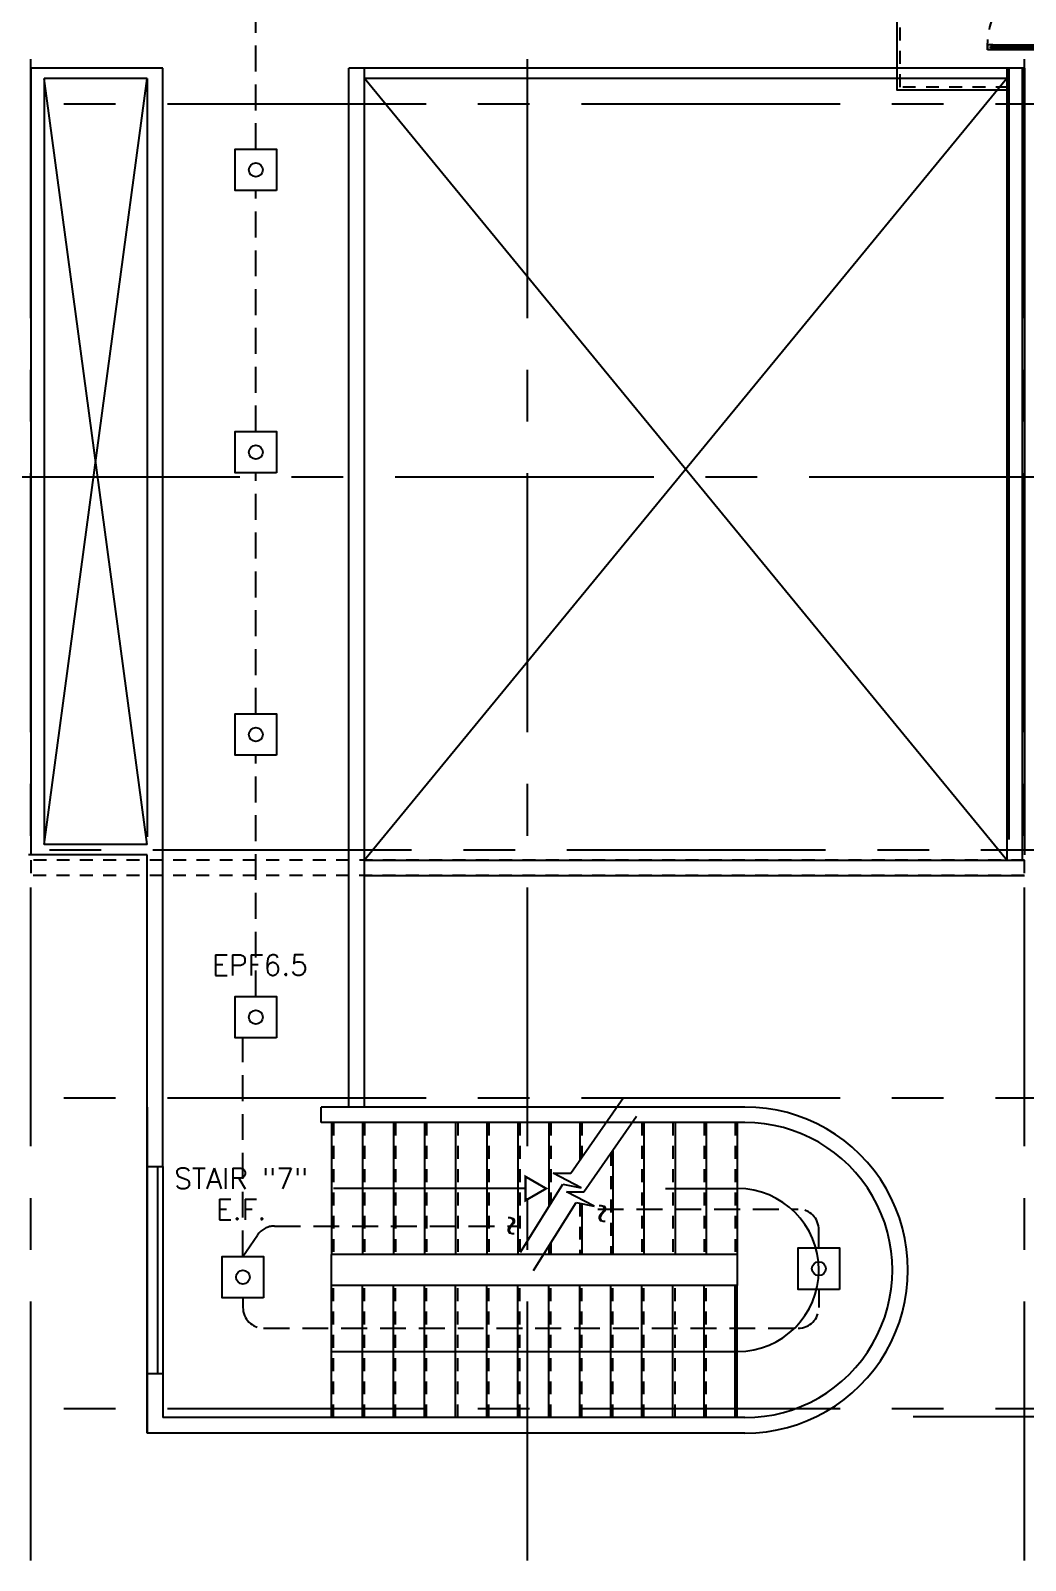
# Model space of a CAD drawing. Extents: x -0.3 to 93.5, y -1.1 to 78.4.
# Drawn here: x 41.01 to 50.62, y -1.11 to 13.66 of the extents above; entities that cross this region are included whole.
import ezdxf
from ezdxf.enums import TextEntityAlignment as Align

# ---------------------------------------------------------------- set-up
doc = ezdxf.new("R2010")
doc.units = 0
doc.header["$MEASUREMENT"] = 0
doc.header["$PDMODE"] = 34
for name, pattern in [('CENTERX2', [4, 2.5, -0.5, 0.5, -0.5]), ('HIDDEN', [0.375, 0.25, -0.125]), ('HIDDEN2', [0.1875, 0.125, -0.0625])]:
    doc.linetypes.add(name, pattern=pattern)
doc.layers.get('0').update_dxf_attribs({"linetype": 'CONTINUOUS'})
doc.layers.get('DEFPOINTS').update_dxf_attribs({"linetype": 'CONTINUOUS'})
for name, color, linetype in [('AX-DIM', 11, 'CONTINUOUS'), ('AXES', 11, 'CENTERX2'), ('DOOR', 7, 'CONTINUOUS'), ('E-HLINE', 2, 'HIDDEN'), ('E-LITE', 4, 'CONTINUOUS'), ('E-TEXT', 4, 'CONTINUOUS'), ('Locker', 11, 'CONTINUOUS'), ('RM-NAME', 11, 'CONTINUOUS'), ('ROOF', 11, 'CONTINUOUS'), ('SHAFT', 11, 'CONTINUOUS'), ('STR', 11, 'CONTINUOUS'), ('WALL', 11, 'CONTINUOUS'), ('WIN', 11, 'CONTINUOUS')]:
    doc.layers.add(name, color=color, linetype=linetype)
doc.styles.add('ROMANS', font='ROMANS.shx', dxfattribs={"width": 0.6})
doc.dimstyles.new('STANDARD in', dxfattribs={"dimtxt": 0.24, "dimasz": 0.1, "dimexe": 0.07, "dimexo": 0.05, "dimgap": 0.05, "dimtad": 1, "dimdec": 0, "dimlfac": 1000, "dimzin": 0, "dimdsep": 46, "dimtxsty": 'ROMANS', "dimblk": 'ARCHTICK', "dimcen": 0.05, "dimdle": 0.05, "dimclrd": 7, "dimclre": 7, "dimclrt": 2, "dimadec": 0, "dimazin": 0, "dimtfac": 1, "dimtdec": 0, "dimtmove": 2, "dimatfit": 3, "dimldrblk": 'ARCHTICK', "dimfxl": 0, "dimtolj": 1, "dimtzin": 0, "dimarcsym": 0})

# ---------------------------------------------------------------- blocks, each defined once
blk = doc.blocks.new('_ARCHTICK')
at = {"color": 0, "linetype": 'ByBlock', "const_width": 0.15}
blk.add_lwpolyline([(-0.5, -0.5), (0.5, 0.5)], dxfattribs=at)
blk = doc.blocks.new('*D141')
at = {"layer": 'AX-DIM', "color": 7, "lineweight": -2, "ltscale": 0.3}
for p, q in [((91.482, 5.5), (92.202, 5.5)), ((92.132, 5.55), (92.132, 0.225)), ((49.537, 0.275), (92.202, 0.275))]:
    blk.add_line(p, q, dxfattribs=at)
at = {"layer": 'DEFPOINTS', "color": 0, "ltscale": 0.3}
for p in [(91.432, 5.5), (49.487, 0.275), (92.132, 0.275)]:
    blk.add_point(p, dxfattribs=at)
at = {"layer": 'AX-DIM', "color": 7, "lineweight": -2, "ltscale": 0.3, "xscale": 0.1, "yscale": 0.1, "zscale": 0.1}
for p, rotation in [((92.132, 5.5), 90), ((92.132, 0.275), 270)]:
    blk.add_blockref('_ARCHTICK', p, dxfattribs=dict(at, rotation=rotation))
at = {"layer": 'AX-DIM', "color": 2, "ltscale": 0.3, "insert": (91.962, 2.887), "char_height": 0.24, "attachment_point": 5, "rotation": 90, "style": 'ROMANS'}
blk.add_mtext('\\A1;5225', dxfattribs=at)
blk = doc.blocks.new('A$C272A55A0')
at = {"layer": 'DOOR', "color": 0, "linetype": 'ByBlock'}
for p, q in [((0, 900), (0, 1050)), ((50, 1050), (0, 1050)), ((50, 950), (50, 1050)), ((1750, 950), (1750, 1050)), ((1750, 1050), (1800, 1050)), ((1800, 1050), (1800, 900)), ((0, 900), (25, 900)), ((25, 950), (50, 950)), ((25, 900), (25, 950)), ((75, 900), (25, 900)), ((25, 850), (25, 900)), ((75, 900), (75, 850)), ((1725, 900), (1775, 900)), ((1725, 900), (1725, 850)), ((1775, 950), (1750, 950)), ((1775, 900), (1775, 950)), ((1800, 900), (1775, 900)), ((1775, 850), (1775, 900)), ((42, 850), (25, 850)), ((58, 870), (42, 870)), ((42, 870), (42, 850)), ((58, 850), (58, 870)), ((75, 850), (58, 850)), ((1725, 850), (1742, 850)), ((1742, 870), (1758, 870)), ((1742, 850), (1742, 870)), ((1758, 870), (1758, 850)), ((1758, 850), (1775, 850)), ((1718, 160), (1709, 160)), ((1709, 95), (1709, 160)), ((1725, 173), (1718, 173)), ((1718, 173), (1718, 83)), ((1718, 95), (1718, 160)), ((1775, 173), (1782, 173)), ((1782, 173), (1782, 83)), ((1782, 160), (1791, 160)), ((1782, 95), (1782, 160)), ((1791, 95), (1791, 160)), ((25, 50), (42, 50)), ((25, 50), (25, 0)), ((25, 0), (75, 0)), ((75, 0), (25, 0)), ((42, 50), (42, 30)), ((42, 30), (58, 30)), ((58, 50), (75, 50)), ((58, 50), (58, 30)), ((75, 50), (75, 0)), ((1718, 95), (1709, 95)), ((1725, 83), (1718, 83)), ((1742, 50), (1725, 50)), ((1725, 50), (1725, 0)), ((1775, 0), (1725, 0)), ((1725, 0), (1775, 0)), ((1742, 50), (1742, 30)), ((1758, 30), (1742, 30)), ((1775, 50), (1758, 50)), ((1758, 50), (1758, 30)), ((1775, 83), (1782, 83)), ((1775, 50), (1775, 0)), ((1782, 95), (1791, 95))]:
    blk.add_line(p, q, dxfattribs=at)
at = {"layer": 'DOOR', "color": 9, "linetype": 'ByBlock'}
for p, q in [((50, 1050), (0, 1010)), ((50, 1050), (0, 937)), ((50, 1050), (37, 950)), ((1750, 1050), (1800, 1010)), ((1750, 1050), (1800, 937)), ((1750, 1050), (1763, 950))]:
    blk.add_line(p, q, dxfattribs=at)
at = {"layer": 'DOOR', "linetype": 'ByBlock'}
for p, q in [((25, 850), (25, 50)), ((42, 850), (42, 50)), ((58, 850), (58, 50)), ((75, 50), (75, 850)), ((1725, 50), (1725, 850)), ((1742, 850), (1742, 50)), ((1758, 850), (1758, 50)), ((1775, 850), (1775, 50))]:
    blk.add_line(p, q, dxfattribs=at)
at = {"layer": 'DOOR', "color": 0, "linetype": 'ByBlock'}
for centre in [(1676, 128), (1824, 128)]:
    blk.add_circle(centre, 32.4, dxfattribs=at)
at = {"layer": 'DOOR', "color": 9, "linetype": 'ByBlock'}
for centre, radius, start, end in [((50, 1050), 34.4, 180, 270), ((50, 1050), 14.4, 180, 270), ((1750, 1050), 14.4, 270, 0), ((1750, 1050), 34.4, 270, 0), ((50, 1050), 54.4, 203.2074, 270), ((50, 1050), 74.4, 227.7764, 270), ((50, 1050), 94.4, 238.0182, 270), ((50, 1050), 114, 244.0838, 257.3774), ((50, 1050), 134, 248.1598, 259.28), ((50, 1050), 154, 251.1053, 256.2858), ((1750, 1050), 54.4, 270, 336.7926), ((1750, 1050), 74.4, 270, 312.2236), ((1750, 1050), 94.4, 270, 301.9818), ((1750, 1050), 114, 282.6226, 295.9162), ((1750, 1050), 134, 280.72, 291.8402), ((1750, 1050), 154, 283.7142, 288.8947)]:
    blk.add_arc(centre, radius, start, end, dxfattribs=at)
at = {"layer": 'DOOR', "linetype": 'HIDDEN', "ltscale": 0.5}
for centre, start, end in [((50, 851), 268.3174, 3.2965), ((1750, 851), 176.7035, 271.6826)]:
    blk.add_arc(centre, 851, start, end, dxfattribs=at)
at = {"layer": 'WALL', "linetype": 'ByBlock'}
blk.add_line((1800, 900), (1800, 1050), dxfattribs=at)

msp = doc.modelspace()

# ---------------------------------------------------------------- linework, layer by layer
for p, q in [((46.2308, 2.6249), (46.7385, 3.3562)), ((46.3576, 2.4466), (46.8653, 3.1779)), ((45.7448, 1.8643), (46.154, 2.5195)), ((46.0605, 2.6249), (46.2308, 2.6249)), ((46.3294, 2.4844), (46.0605, 2.6249)), ((46.154, 2.5195), (46.3294, 2.4844)), ((46.4561, 2.3062), (46.1873, 2.4466)), ((46.1873, 2.4466), (46.3576, 2.4466)), ((45.8716, 1.686), (46.2808, 2.3413)), ((46.2808, 2.3413), (46.4561, 2.3062))]:
    msp.add_line(p, q)
at = {"layer": 'AXES'}
for p, q in [((45.8124, -1.1143), (45.8124, 77.6984)), ((41.0124, -1.1143), (41.0124, 77.3484)), ((50.6124, -1.1143), (50.6124, 77.3484)), ((92.8324, 12.95), (40.7424, 12.95)), ((83.0324, 9.35), (40.7424, 9.35)), ((22.1924, 5.75), (92.8324, 5.75)), ((92.8324, 3.35), (40.7424, 3.35)), ((92.8324, 0.35), (40.7424, 0.35))]:
    msp.add_line(p, q, dxfattribs=at)
at = {"layer": 'E-HLINE', "color": 4}
for p, q in [((43.1874, 12.5164), (43.1874, 14.0576)), ((43.1874, 9.7894), (43.1874, 12.1164)), ((43.1874, 7.0625), (43.1874, 9.3894)), ((43.1874, 4.3328), (43.1874, 6.6625)), ((43.0624, 1.822), (43.0624, 3.9328)), ((46.4903, 2.2785), (48.4274, 2.2785)), ((43.368, 2.1152), (45.7176, 2.1152)), ((48.6274, 1.9037), (48.6274, 2.0785)), ((43.0624, 1.822), (43.2028, 2.0279)), ((48.6274, 1.5037), (48.6274, 1.3288)), ((43.0624, 1.422), (43.0624, 1.3288)), ((43.2624, 1.1288), (48.4274, 1.1288))]:
    msp.add_line(p, q, dxfattribs=at)
for centre, start, end in [((48.4274, 2.0785), 0, 90), ((43.368, 1.9152), 90, 145.69865), ((43.2624, 1.3288), 180, 270), ((48.4274, 1.3288), 270, 0)]:
    msp.add_arc(centre, 0.2, start, end, dxfattribs=at)
at = {"layer": 'E-LITE'}
for points in [[(43.3874, 12.1164), (42.9874, 12.1164), (42.9874, 12.5164), (43.3874, 12.5164)], [(43.3874, 9.3894), (42.9874, 9.3894), (42.9874, 9.7894), (43.3874, 9.7894)], [(43.3874, 6.6625), (42.9874, 6.6625), (42.9874, 7.0625), (43.3874, 7.0625)], [(43.3874, 3.9328), (42.9874, 3.9328), (42.9874, 4.3328), (43.3874, 4.3328)], [(43.2624, 1.422), (42.8624, 1.422), (42.8624, 1.822), (43.2624, 1.822)], [(48.8274, 1.5037), (48.4274, 1.5037), (48.4274, 1.9037), (48.8274, 1.9037)]]:
    msp.add_lwpolyline(points, close=True, dxfattribs=at)
for centre in [(43.1874, 12.3164), (43.1874, 9.5894), (43.1874, 6.8625), (43.1874, 4.1328), (43.0624, 1.622), (48.6274, 1.7037)]:
    msp.add_circle(centre, 0.0667, dxfattribs=at)
at = {"layer": 'Locker', "color": 0, "linetype": 'ByBlock', "ltscale": 0.3}
msp.add_line((42.1374, 13.2), (42.1374, 5.8732), dxfattribs=at)
at = {"layer": 'ROOF'}
for p, q in [((41.0124, 13.3), (41.0124, 5.7)), ((42.2874, 13.3), (41.0124, 13.3)), ((42.2874, 2.69), (42.2874, 13.3)), ((50.6124, 13.3), (44.0874, 13.3)), ((44.0874, 3.265), (44.0874, 13.3)), ((44.2374, 3.265), (44.2374, 13.3)), ((50.4424, 13.3), (50.4424, 5.65)), ((50.4624, 13.3), (50.4624, 5.85)), ((50.6124, 13.3), (50.4624, 13.3)), ((50.5924, 13.3), (50.5924, 5.65)), ((50.6124, 13.3), (50.6124, 5.7)), ((42.1374, 13.2), (41.1424, 13.2)), ((41.1424, 13.2), (41.1424, 5.8)), ((50.4424, 13.2), (44.2374, 13.2)), ((42.1374, 5.8), (41.1424, 5.8)), ((42.1374, 5.7), (40.9924, 5.7)), ((42.1374, 3.265), (42.1374, 5.7)), ((44.2374, 5.65), (50.6115, 5.65)), ((44.2374, 5.5), (50.6124, 5.5)), ((47.8376, 1.84), (43.9176, 1.84)), ((43.9176, 1.54), (43.9176, 1.84)), ((46.0176, 1.9198), (46.0176, 1.84)), ((46.0176, 1.9198), (46.0176, 1.84)), ((47.8376, 1.84), (47.8376, 1.54)), ((47.8376, 1.54), (43.9176, 1.54))]:
    msp.add_line(p, q, dxfattribs=at)
at = {"layer": 'SHAFT'}
for p, q in [((42.1374, 5.8), (41.1424, 13.2)), ((41.1424, 5.8), (42.1374, 13.2)), ((50.4424, 13.2), (44.2374, 5.65)), ((50.4424, 5.65), (44.2374, 13.2))]:
    msp.add_line(p, q, dxfattribs=at)
at = {"layer": 'STR', "linetype": 'HIDDEN2'}
for p, q in [((41.0124, 5.65), (41.0124, 5.5)), ((50.6132, 5.65), (41.0132, 5.65)), ((50.6122, 5.65), (50.6122, 5.5)), ((50.6122, 5.5), (41.0132, 5.5)), ((43.9376, 3.115), (43.9376, 1.84)), ((44.2376, 3.115), (44.2376, 1.84)), ((44.5376, 3.115), (44.5376, 1.84)), ((44.8376, 3.115), (44.8376, 1.84)), ((45.1376, 3.115), (45.1376, 1.84)), ((45.4376, 3.115), (45.4376, 1.84)), ((45.7376, 3.115), (45.7376, 1.84)), ((46.0376, 3.115), (46.0376, 2.3331)), ((46.3376, 3.115), (46.3376, 2.7786)), ((46.9176, 3.115), (46.9176, 1.84)), ((47.2176, 3.115), (47.2176, 1.84)), ((47.5176, 3.115), (47.5176, 1.84)), ((47.8176, 3.115), (47.8176, 1.84)), ((46.6176, 2.8211), (46.6176, 1.84)), ((46.3176, 2.3339), (46.3176, 1.84)), ((46.0376, 1.9518), (46.0376, 1.84)), ((43.9376, 0.265), (43.9376, 1.54)), ((44.2376, 0.265), (44.2376, 1.54)), ((44.5376, 0.265), (44.5376, 1.54)), ((44.8376, 0.265), (44.8376, 1.54)), ((45.1376, 0.265), (45.1376, 1.54)), ((45.4376, 0.265), (45.4376, 1.54)), ((45.7376, 0.265), (45.7376, 1.54)), ((46.0376, 0.265), (46.0376, 1.54)), ((46.3376, 0.265), (46.3376, 1.54)), ((46.6376, 0.265), (46.6376, 1.54)), ((46.9376, 0.265), (46.9376, 1.54)), ((47.2376, 0.265), (47.2376, 1.54)), ((47.5376, 0.265), (47.5376, 1.54)), ((47.8176, 0.265), (47.8176, 1.54)), ((47.8376, 0.265), (47.8376, 1.54))]:
    msp.add_line(p, q, dxfattribs=at)
at = {"layer": 'STR'}
for p, q in [((43.9176, 3.115), (43.9176, 1.84)), ((44.2176, 3.115), (44.2176, 1.84)), ((44.5176, 3.115), (44.5176, 1.84)), ((44.8176, 3.115), (44.8176, 1.84)), ((45.1176, 3.115), (45.1176, 1.84)), ((45.4176, 3.115), (45.4176, 1.84)), ((45.7176, 3.115), (45.7176, 1.84)), ((46.0176, 3.115), (46.0176, 2.301)), ((46.3176, 3.115), (46.3176, 2.7498)), ((46.9376, 3.115), (46.9376, 1.84)), ((47.2376, 3.115), (47.2376, 1.84)), ((47.5376, 3.115), (47.5376, 1.84)), ((47.8376, 3.115), (47.8376, 1.84)), ((46.6376, 2.8499), (46.6376, 1.84)), ((45.7925, 2.4775), (43.9376, 2.4775)), ((47.1444, 2.4775), (47.84, 2.4775)), ((46.3376, 2.3299), (46.3376, 1.84)), ((46.0376, 1.9518), (46.0376, 1.84)), ((43.9176, 0.265), (43.9176, 1.54)), ((44.2176, 0.265), (44.2176, 1.54)), ((44.5176, 0.265), (44.5176, 1.54)), ((44.8176, 0.265), (44.8176, 1.54)), ((45.1176, 0.265), (45.1176, 1.54)), ((45.4176, 0.265), (45.4176, 1.54)), ((45.7176, 0.265), (45.7176, 1.54)), ((46.0176, 0.265), (46.0176, 1.54)), ((46.3176, 0.265), (46.3176, 1.54)), ((46.6176, 0.265), (46.6176, 1.54)), ((46.9176, 0.265), (46.9176, 1.54)), ((47.2176, 0.265), (47.2176, 1.54)), ((47.5176, 0.265), (47.5176, 1.54)), ((47.8176, 0.265), (47.8176, 1.54)), ((47.8376, 0.265), (47.8376, 1.54)), ((43.9176, 0.9025), (47.84, 0.9025))]:
    msp.add_line(p, q, dxfattribs=at)
msp.add_lwpolyline([(50.4624, 13.0859), (49.3824, 13.0859), (49.3824, 15.7209), (50.4624, 15.7209)], dxfattribs=at)
at = {"layer": 'STR', "linetype": 'HIDDEN2'}
msp.add_lwpolyline([(50.4624, 13.1159), (49.4124, 13.1159), (49.4124, 15.6909), (50.4624, 15.6909)], dxfattribs=at)
at = {"layer": 'STR', "const_width": 0.0215}
msp.add_lwpolyline([(45.7925, 2.362), (45.7925, 2.593), (45.9925, 2.4775)], close=True, dxfattribs=at)
at = {"layer": 'STR'}
msp.add_arc((47.84, 1.69), 0.7875, 270, 90, dxfattribs=at)
at = {"layer": 'WALL'}
for p, q in [((42.1374, 3.265), (42.1374, 2.69)), ((42.1374, 0.115), (42.1374, 3.265)), ((47.9129, 3.265), (43.8176, 3.265)), ((43.8176, 3.115), (43.8176, 3.265)), ((47.9129, 3.115), (43.8176, 3.115)), ((42.1374, 2.69), (42.2874, 2.69)), ((42.1374, 0.69), (42.2874, 0.69)), ((42.1374, 0.69), (42.1374, 0.115)), ((42.2874, 0.69), (42.2874, 0.265)), ((47.9129, 0.265), (42.2874, 0.265)), ((47.9129, 0.115), (42.1374, 0.115))]:
    msp.add_line(p, q, dxfattribs=at)
for radius in [1.575, 1.425]:
    msp.add_arc((47.9129, 1.69), radius, 269.99997, 90, dxfattribs=at)
at = {"layer": 'WIN'}
for p, q in [((42.1374, 2.69), (42.1374, 0.69)), ((42.2374, 2.69), (42.2374, 0.69)), ((42.2874, 2.69), (42.2874, 0.69))]:
    msp.add_line(p, q, dxfattribs=at)

# ---------------------------------------------------------------- block references
at = {"layer": 'DOOR', "color": 0, "linetype": 'ByBlock', "xscale": -0.000999999996565748, "yscale": 0.000999999996565748, "zscale": 0.001, "rotation": 270}
msp.add_blockref('A$C272A55A0', (50.257, 13.45), dxfattribs=at)

# ---------------------------------------------------------------- texts
at = {"layer": 'E-TEXT', "color": 4, "style": 'ROMANS'}
msp.add_text('EPF6.5', height=0.2, dxfattribs=at).set_placement((42.7644, 4.5355))
for p in [(46.4474, 2.341), (45.5682, 2.2223)]:
    msp.add_text('~', height=0.2, rotation=270, dxfattribs=at).set_placement(p)
at = {"layer": 'RM-NAME', "style": 'ROMANS'}
for s, p in [('STAIR "7"', (43.0453, 2.5743)), ('E.F.', (43.0453, 2.2743))]:
    msp.add_text(s, height=0.2, dxfattribs=at).set_placement(p, align=Align.MIDDLE)

# ---------------------------------------------------------------- dimensions: what is measured, and where the dimension line sits
at = {"layer": 'AX-DIM'}
dim = msp.add_linear_dim(base=(92.1324, 0.275), p1=(91.4324, 5.5), p2=(49.4874, 0.275), angle=270, dimstyle='STANDARD in', dxfattribs=at)
dim.commit()
dim.dimension.update_dxf_attribs({"geometry": '*D141', "text_midpoint": (91.9624, 2.8875)})

doc.saveas('drawing.dxf')
